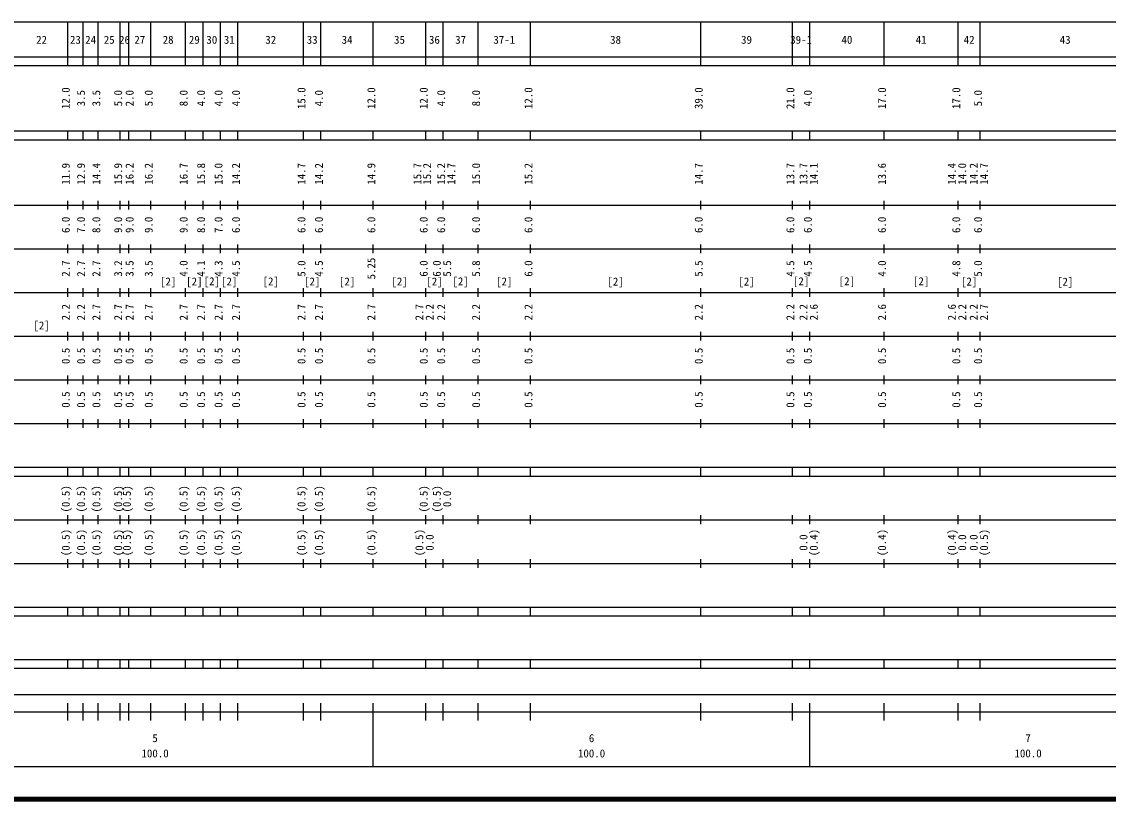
# Model space of a CAD drawing. Units: millimetres on the paper, enlarged 1000 times. Extents: x 40000 to 680000, y 20000 to 380000.
# Drawn here: x 287454 to 536374, y 20000 to 198000 of the extents above; entities that cross this region are included whole.
import ezdxf
from ezdxf.enums import TextEntityAlignment as Align

# ---------------------------------------------------------------- set-up
doc = ezdxf.new("R2010")
doc.units = ezdxf.units.MM
doc.header["$LTSCALE"] = 1000
doc.layers.add('M-TTL', color=2, linetype='Continuous', lineweight=140)
doc.layers.add('M-TTL-BAND', color=7, linetype='Continuous', lineweight=25)
doc.styles.add('ＭＳ ゴシック', font='')
doc.styles.get('ＭＳ ゴシック').set_extended_font_data('MS Gothic')

msp = doc.modelspace()

# ---------------------------------------------------------------- linework, layer by layer
at = {"layer": 'M-TTL'}
msp.add_line((40000, 20000), (680000, 20000), dxfattribs=at)
at = {"layer": 'M-TTL-BAND'}
for p, q in [((68000, 198000), (579000, 198000)), ((298000, 188000), (298000, 198000)), ((301500, 188000), (301500, 198000)), ((305000, 188000), (305000, 198000)), ((310000, 188000), (310000, 198000)), ((312000, 188000), (312000, 198000)), ((317000, 188000), (317000, 198000)), ((325000, 188000), (325000, 198000)), ((329000, 188000), (329000, 198000)), ((333000, 188000), (333000, 198000)), ((337000, 188000), (337000, 198000)), ((352000, 188000), (352000, 198000)), ((356000, 188000), (356000, 198000)), ((368000, 188000), (368000, 198000)), ((380000, 188000), (380000, 198000)), ((384000, 188000), (384000, 198000)), ((392000, 188000), (392000, 198000)), ((404000, 188000), (404000, 198000)), ((443000, 188000), (443000, 198000)), ((464000, 188000), (464000, 198000)), ((468000, 188000), (468000, 198000)), ((485000, 188000), (485000, 198000)), ((502000, 188000), (502000, 198000)), ((507000, 188000), (507000, 198000)), ((40000, 190000), (579000, 190000)), ((40000, 188000), (579000, 188000)), ((40000, 173000), (579000, 173000)), ((298000, 171000), (298000, 173000)), ((301500, 171000), (301500, 173000)), ((305000, 171000), (305000, 173000)), ((310000, 171000), (310000, 173000)), ((312000, 171000), (312000, 173000)), ((317000, 171000), (317000, 173000)), ((325000, 171000), (325000, 173000)), ((329000, 171000), (329000, 173000)), ((333000, 171000), (333000, 173000)), ((337000, 171000), (337000, 173000)), ((352000, 171000), (352000, 173000)), ((356000, 171000), (356000, 173000)), ((368000, 171000), (368000, 173000)), ((380000, 171000), (380000, 173000)), ((384000, 171000), (384000, 173000)), ((392000, 171000), (392000, 173000)), ((404000, 171000), (404000, 173000)), ((443000, 171000), (443000, 173000)), ((464000, 171000), (464000, 173000)), ((468000, 171000), (468000, 173000)), ((485000, 171000), (485000, 173000)), ((502000, 171000), (502000, 173000)), ((507000, 171000), (507000, 173000)), ((40000, 171000), (579000, 171000)), ((298000, 155000), (298000, 157000)), ((301500, 155000), (301500, 157000)), ((305000, 155000), (305000, 157000)), ((310000, 155000), (310000, 157000)), ((312000, 155000), (312000, 157000)), ((317000, 155000), (317000, 157000)), ((325000, 155000), (325000, 157000)), ((329000, 155000), (329000, 157000)), ((333000, 155000), (333000, 157000)), ((337000, 155000), (337000, 157000)), ((352000, 155000), (352000, 157000)), ((356000, 155000), (356000, 157000)), ((368000, 155000), (368000, 157000)), ((380000, 155000), (380000, 157000)), ((384000, 155000), (384000, 157000)), ((392000, 155000), (392000, 157000)), ((404000, 155000), (404000, 157000)), ((443000, 155000), (443000, 157000)), ((464000, 155000), (464000, 157000)), ((468000, 155000), (468000, 157000)), ((485000, 155000), (485000, 157000)), ((502000, 155000), (502000, 157000)), ((507000, 155000), (507000, 157000)), ((40000, 156000), (579000, 156000)), ((298000, 145000), (298000, 147000)), ((301500, 145000), (301500, 147000)), ((305000, 145000), (305000, 147000)), ((310000, 145000), (310000, 147000)), ((312000, 145000), (312000, 147000)), ((317000, 145000), (317000, 147000)), ((325000, 145000), (325000, 147000)), ((329000, 145000), (329000, 147000)), ((333000, 145000), (333000, 147000)), ((337000, 145000), (337000, 147000)), ((352000, 145000), (352000, 147000)), ((356000, 145000), (356000, 147000)), ((368000, 145000), (368000, 147000)), ((380000, 145000), (380000, 147000)), ((384000, 145000), (384000, 147000)), ((392000, 145000), (392000, 147000)), ((404000, 145000), (404000, 147000)), ((443000, 145000), (443000, 147000)), ((464000, 145000), (464000, 147000)), ((468000, 145000), (468000, 147000)), ((485000, 145000), (485000, 147000)), ((502000, 145000), (502000, 147000)), ((507000, 145000), (507000, 147000)), ((46000, 146000), (579000, 146000)), ((298000, 135000), (298000, 137000)), ((301500, 135000), (301500, 137000)), ((305000, 135000), (305000, 137000)), ((310000, 135000), (310000, 137000)), ((312000, 135000), (312000, 137000)), ((317000, 135000), (317000, 137000)), ((325000, 135000), (325000, 137000)), ((329000, 135000), (329000, 137000)), ((333000, 135000), (333000, 137000)), ((337000, 135000), (337000, 137000)), ((352000, 135000), (352000, 137000)), ((356000, 135000), (356000, 137000)), ((368000, 135000), (368000, 137000)), ((380000, 135000), (380000, 137000)), ((384000, 135000), (384000, 137000)), ((392000, 135000), (392000, 137000)), ((404000, 135000), (404000, 137000)), ((443000, 135000), (443000, 137000)), ((464000, 135000), (464000, 137000)), ((468000, 135000), (468000, 137000)), ((485000, 135000), (485000, 137000)), ((502000, 135000), (502000, 137000)), ((507000, 135000), (507000, 137000)), ((52000, 136000), (579000, 136000)), ((298000, 125000), (298000, 127000)), ((301500, 125000), (301500, 127000)), ((305000, 125000), (305000, 127000)), ((310000, 125000), (310000, 127000)), ((312000, 125000), (312000, 127000)), ((317000, 125000), (317000, 127000)), ((325000, 125000), (325000, 127000)), ((329000, 125000), (329000, 127000)), ((333000, 125000), (333000, 127000)), ((337000, 125000), (337000, 127000)), ((352000, 125000), (352000, 127000)), ((356000, 125000), (356000, 127000)), ((368000, 125000), (368000, 127000)), ((380000, 125000), (380000, 127000)), ((384000, 125000), (384000, 127000)), ((392000, 125000), (392000, 127000)), ((404000, 125000), (404000, 127000)), ((443000, 125000), (443000, 127000)), ((464000, 125000), (464000, 127000)), ((468000, 125000), (468000, 127000)), ((485000, 125000), (485000, 127000)), ((502000, 125000), (502000, 127000)), ((507000, 125000), (507000, 127000)), ((46000, 126000), (579000, 126000)), ((298000, 115000), (298000, 117000)), ((301500, 115000), (301500, 117000)), ((305000, 115000), (305000, 117000)), ((310000, 115000), (310000, 117000)), ((312000, 115000), (312000, 117000)), ((317000, 115000), (317000, 117000)), ((325000, 115000), (325000, 117000)), ((329000, 115000), (329000, 117000)), ((333000, 115000), (333000, 117000)), ((337000, 115000), (337000, 117000)), ((352000, 115000), (352000, 117000)), ((356000, 115000), (356000, 117000)), ((368000, 115000), (368000, 117000)), ((380000, 115000), (380000, 117000)), ((384000, 115000), (384000, 117000)), ((392000, 115000), (392000, 117000)), ((404000, 115000), (404000, 117000)), ((443000, 115000), (443000, 117000)), ((464000, 115000), (464000, 117000)), ((468000, 115000), (468000, 117000)), ((485000, 115000), (485000, 117000)), ((502000, 115000), (502000, 117000)), ((507000, 115000), (507000, 117000)), ((52000, 116000), (579000, 116000)), ((46000, 106000), (579000, 106000)), ((298000, 105000), (298000, 107000)), ((301500, 105000), (301500, 107000)), ((305000, 105000), (305000, 107000)), ((310000, 105000), (310000, 107000)), ((312000, 105000), (312000, 107000)), ((317000, 105000), (317000, 107000)), ((325000, 105000), (325000, 107000)), ((329000, 105000), (329000, 107000)), ((333000, 105000), (333000, 107000)), ((337000, 105000), (337000, 107000)), ((352000, 105000), (352000, 107000)), ((356000, 105000), (356000, 107000)), ((368000, 105000), (368000, 107000)), ((380000, 105000), (380000, 107000)), ((384000, 105000), (384000, 107000)), ((392000, 105000), (392000, 107000)), ((404000, 105000), (404000, 107000)), ((443000, 105000), (443000, 107000)), ((464000, 105000), (464000, 107000)), ((468000, 105000), (468000, 107000)), ((485000, 105000), (485000, 107000)), ((502000, 105000), (502000, 107000)), ((507000, 105000), (507000, 107000)), ((40000, 96000), (579000, 96000)), ((298000, 94000), (298000, 96000)), ((301500, 94000), (301500, 96000)), ((305000, 94000), (305000, 96000)), ((310000, 94000), (310000, 96000)), ((312000, 94000), (312000, 96000)), ((317000, 94000), (317000, 96000)), ((325000, 94000), (325000, 96000)), ((329000, 94000), (329000, 96000)), ((333000, 94000), (333000, 96000)), ((337000, 94000), (337000, 96000)), ((352000, 94000), (352000, 96000)), ((356000, 94000), (356000, 96000)), ((368000, 94000), (368000, 96000)), ((380000, 94000), (380000, 96000)), ((384000, 94000), (384000, 96000)), ((392000, 94000), (392000, 96000)), ((404000, 94000), (404000, 96000)), ((443000, 94000), (443000, 96000)), ((464000, 94000), (464000, 96000)), ((468000, 94000), (468000, 96000)), ((485000, 94000), (485000, 96000)), ((502000, 94000), (502000, 96000)), ((507000, 94000), (507000, 96000)), ((40000, 94000), (579000, 94000)), ((298000, 83000), (298000, 85000)), ((301500, 83000), (301500, 85000)), ((305000, 83000), (305000, 85000)), ((310000, 83000), (310000, 85000)), ((312000, 83000), (312000, 85000)), ((317000, 83000), (317000, 85000)), ((325000, 83000), (325000, 85000)), ((329000, 83000), (329000, 85000)), ((333000, 83000), (333000, 85000)), ((337000, 83000), (337000, 85000)), ((352000, 83000), (352000, 85000)), ((356000, 83000), (356000, 85000)), ((368000, 83000), (368000, 85000)), ((380000, 83000), (380000, 85000)), ((384000, 83000), (384000, 85000)), ((392000, 83000), (392000, 85000)), ((404000, 83000), (404000, 85000)), ((443000, 83000), (443000, 85000)), ((464000, 83000), (464000, 85000)), ((468000, 83000), (468000, 85000)), ((485000, 83000), (485000, 85000)), ((502000, 83000), (502000, 85000)), ((507000, 83000), (507000, 85000)), ((49000, 84000), (579000, 84000)), ((298000, 73000), (298000, 75000)), ((301500, 73000), (301500, 75000)), ((305000, 73000), (305000, 75000)), ((310000, 73000), (310000, 75000)), ((312000, 73000), (312000, 75000)), ((317000, 73000), (317000, 75000)), ((325000, 73000), (325000, 75000)), ((329000, 73000), (329000, 75000)), ((333000, 73000), (333000, 75000)), ((337000, 73000), (337000, 75000)), ((352000, 73000), (352000, 75000)), ((356000, 73000), (356000, 75000)), ((368000, 73000), (368000, 75000)), ((380000, 73000), (380000, 75000)), ((384000, 73000), (384000, 75000)), ((392000, 73000), (392000, 75000)), ((404000, 73000), (404000, 75000)), ((443000, 73000), (443000, 75000)), ((464000, 73000), (464000, 75000)), ((468000, 73000), (468000, 75000)), ((485000, 73000), (485000, 75000)), ((502000, 73000), (502000, 75000)), ((507000, 73000), (507000, 75000)), ((40000, 74000), (579000, 74000)), ((40000, 64000), (579000, 64000)), ((298000, 62000), (298000, 64000)), ((301500, 62000), (301500, 64000)), ((305000, 62000), (305000, 64000)), ((310000, 62000), (310000, 64000)), ((312000, 62000), (312000, 64000)), ((317000, 62000), (317000, 64000)), ((325000, 62000), (325000, 64000)), ((329000, 62000), (329000, 64000)), ((333000, 62000), (333000, 64000)), ((337000, 62000), (337000, 64000)), ((352000, 62000), (352000, 64000)), ((356000, 62000), (356000, 64000)), ((368000, 62000), (368000, 64000)), ((380000, 62000), (380000, 64000)), ((384000, 62000), (384000, 64000)), ((392000, 62000), (392000, 64000)), ((404000, 62000), (404000, 64000)), ((443000, 62000), (443000, 64000)), ((464000, 62000), (464000, 64000)), ((468000, 62000), (468000, 64000)), ((485000, 62000), (485000, 64000)), ((502000, 62000), (502000, 64000)), ((507000, 62000), (507000, 64000)), ((40000, 62000), (579000, 62000)), ((40000, 52000), (579000, 52000)), ((40000, 50000), (579000, 50000)), ((298000, 50000), (298000, 52000)), ((301500, 50000), (301500, 52000)), ((305000, 50000), (305000, 52000)), ((310000, 50000), (310000, 52000)), ((312000, 50000), (312000, 52000)), ((317000, 50000), (317000, 52000)), ((325000, 50000), (325000, 52000)), ((329000, 50000), (329000, 52000)), ((333000, 50000), (333000, 52000)), ((337000, 50000), (337000, 52000)), ((352000, 50000), (352000, 52000)), ((356000, 50000), (356000, 52000)), ((368000, 50000), (368000, 52000)), ((380000, 50000), (380000, 52000)), ((384000, 50000), (384000, 52000)), ((392000, 50000), (392000, 52000)), ((404000, 50000), (404000, 52000)), ((443000, 50000), (443000, 52000)), ((464000, 50000), (464000, 52000)), ((468000, 50000), (468000, 52000)), ((485000, 50000), (485000, 52000)), ((502000, 50000), (502000, 52000)), ((507000, 50000), (507000, 52000)), ((71000, 44000), (565000, 44000)), ((40000, 40000), (579000, 40000)), ((298000, 38000), (298000, 42000)), ((301500, 38000), (301500, 42000)), ((305000, 38000), (305000, 42000)), ((310000, 38000), (310000, 42000)), ((312000, 38000), (312000, 42000)), ((317000, 38000), (317000, 42000)), ((325000, 38000), (325000, 42000)), ((329000, 38000), (329000, 42000)), ((333000, 38000), (333000, 42000)), ((337000, 38000), (337000, 42000)), ((352000, 38000), (352000, 42000)), ((356000, 38000), (356000, 42000)), ((368000, 27500), (368000, 42000)), ((380000, 38000), (380000, 42000)), ((384000, 38000), (384000, 42000)), ((392000, 38000), (392000, 42000)), ((404000, 38000), (404000, 42000)), ((443000, 38000), (443000, 42000)), ((464000, 38000), (464000, 42000)), ((468000, 27500), (468000, 42000)), ((485000, 38000), (485000, 42000)), ((502000, 38000), (502000, 42000)), ((507000, 38000), (507000, 42000)), ((68000, 27500), (579000, 27500))]:
    msp.add_line(p, q, dxfattribs=at)

# ---------------------------------------------------------------- texts
at = {"layer": 'M-TTL-BAND', "style": 'ＭＳ ゴシック'}
for s, p in [('22', (292000, 192405)), ('23', (299750, 192405)), ('24', (303250, 192405)), ('25', (307500, 192405)), ('26', (311000, 192405)), ('27', (314500, 192405)), ('28', (321000, 192405)), ('29', (327000, 192405)), ('30', (331000, 192405)), ('31', (335000, 192405)), ('32', (344500, 192405)), ('33', (354000, 192405)), ('34', (362000, 192405)), ('35', (374000, 192405)), ('36', (382000, 192405)), ('37', (388000, 192405)), ('37-1', (398000, 192405)), ('38', (423500, 192405)), ('39', (453500, 192405)), ('39-1', (466000, 192405)), ('40', (476500, 192405)), ('41', (493500, 192405)), ('42', (504500, 192405)), ('43', (526500, 192405)), ('[2]', (321000, 137069)), ('[2]', (327000, 137069)), ('[2]', (331000, 137111)), ('[2]', (335000, 137069)), ('[2]', (344500, 137096)), ('[2]', (354000, 137069)), ('[2]', (362000, 137069)), ('[2]', (374000, 137069)), ('[2]', (382000, 137069)), ('[2]', (388000, 137110)), ('[2]', (398000, 137069)), ('[2]', (423500, 137062)), ('[2]', (453500, 137062)), ('[2]', (466000, 137127)), ('[2]', (476500, 137127)), ('[2]', (493500, 137127)), ('[2]', (504500, 137062)), ('[2]', (526500, 137026)), ('[2]', (292000, 127004)), ('5', (318000, 32523)), ('6', (418000, 32523)), ('7', (518000, 32523)), ('100.0', (318000, 29033)), ('100.0', (418000, 29033)), ('100.0', (518000, 29033))]:
    msp.add_text(s, height=1833, dxfattribs=at).set_placement(p, align=Align.BOTTOM_CENTER)
for s, p in [('12.0', (299000, 180500)), ('3.5', (302500, 180500)), ('3.5', (306000, 180500)), ('5.0', (311000, 180500)), ('2.0', (313624, 180500)), ('5.0', (318000, 180500)), ('8.0', (326000, 180500)), ('4.0', (330000, 180500)), ('4.0', (334000, 180500)), ('4.0', (338000, 180500)), ('15.0', (353000, 180500)), ('4.0', (357000, 180500)), ('12.0', (369000, 180500)), ('12.0', (381000, 180500)), ('4.0', (385000, 180500)), ('8.0', (393000, 180500)), ('12.0', (405000, 180500)), ('39.0', (444000, 180500)), ('21.0', (465000, 180500)), ('4.0', (469000, 180500)), ('17.0', (486000, 180500)), ('17.0', (503000, 180500)), ('5.0', (508000, 180500)), ('11.9', (299000, 163174)), ('12.9', (302500, 163174)), ('14.4', (306000, 163174)), ('15.9', (311000, 163174)), ('16.2', (313624, 163174)), ('16.2', (318000, 163174)), ('16.7', (326000, 163174)), ('15.8', (330000, 163174)), ('15.0', (334000, 163174)), ('14.2', (338000, 163174)), ('14.7', (353000, 163174)), ('14.2', (357000, 163174)), ('14.9', (369000, 163174)), ('15.7', (379556, 163174)), ('15.2', (381780, 163174)), ('15.2', (385007, 163174)), ('14.7', (387314, 163174)), ('15.0', (393000, 163174)), ('15.2', (405000, 163174)), ('14.7', (444000, 163174)), ('13.7', (465000, 163174)), ('13.7', (468000, 163174)), ('14.1', (470370, 163174)), ('13.6', (486000, 163174)), ('14.4', (502000, 163174)), ('14.0', (504370, 163174)), ('14.2', (507000, 163174)), ('14.7', (509370, 163174)), ('6.0', (299000, 151500)), ('7.0', (302500, 151500)), ('8.0', (306000, 151500)), ('9.0', (311000, 151500)), ('9.0', (313624, 151500)), ('9.0', (318000, 151500)), ('9.0', (326000, 151500)), ('8.0', (330000, 151500)), ('7.0', (334000, 151500)), ('6.0', (338000, 151500)), ('6.0', (353000, 151500)), ('6.0', (357000, 151500)), ('6.0', (369000, 151500)), ('6.0', (381000, 151500)), ('6.0', (385000, 151500)), ('6.0', (393000, 151500)), ('6.0', (405000, 151500)), ('6.0', (444000, 151500)), ('6.0', (465000, 151500)), ('6.0', (469000, 151500)), ('6.0', (486000, 151500)), ('6.0', (503000, 151500)), ('6.0', (508000, 151500)), ('2.7', (299000, 141500)), ('2.7', (302500, 141500)), ('2.7', (306000, 141500)), ('3.2', (311000, 141500)), ('3.5', (313624, 141500)), ('3.5', (318000, 141500)), ('4.0', (326000, 141500)), ('4.1', (330000, 141500)), ('4.3', (334000, 141500)), ('4.5', (338000, 141500)), ('5.0', (353000, 141500)), ('4.5', (357000, 141500)), ('5.25', (369000, 141500)), ('6.0', (381000, 141500)), ('6.0', (384000, 141500)), ('5.5', (386370, 141500)), ('5.8', (393000, 141500)), ('6.0', (405000, 141500)), ('5.5', (444000, 141500)), ('4.5', (465000, 141500)), ('4.5', (469000, 141500)), ('4.0', (486000, 141500)), ('4.8', (503000, 141500)), ('5.0', (508000, 141500)), ('2.2', (299000, 131500)), ('2.2', (302500, 131500)), ('2.7', (306000, 131500)), ('2.7', (311000, 131500)), ('2.7', (313624, 131500)), ('2.7', (318000, 131500)), ('2.7', (326000, 131500)), ('2.7', (330000, 131500)), ('2.7', (334000, 131500)), ('2.7', (338000, 131500)), ('2.7', (353000, 131500)), ('2.7', (357000, 131500)), ('2.7', (369000, 131500)), ('2.7', (380000, 131500)), ('2.2', (382370, 131500)), ('2.2', (385000, 131500)), ('2.2', (393000, 131500)), ('2.2', (405000, 131500)), ('2.2', (444000, 131500)), ('2.2', (465000, 131500)), ('2.2', (468000, 131500)), ('2.6', (470370, 131500)), ('2.6', (486000, 131500)), ('2.6', (502000, 131500)), ('2.2', (504370, 131500)), ('2.2', (507000, 131500)), ('2.7', (509370, 131500)), ('0.5', (299000, 121500)), ('0.5', (302500, 121500)), ('0.5', (306000, 121500)), ('0.5', (311000, 121500)), ('0.5', (313624, 121500)), ('0.5', (318000, 121500)), ('0.5', (326000, 121500)), ('0.5', (330000, 121500)), ('0.5', (334000, 121500)), ('0.5', (338000, 121500)), ('0.5', (353000, 121500)), ('0.5', (357000, 121500)), ('0.5', (369000, 121500)), ('0.5', (381000, 121500)), ('0.5', (385000, 121500)), ('0.5', (393000, 121500)), ('0.5', (405000, 121500)), ('0.5', (444000, 121500)), ('0.5', (465000, 121500)), ('0.5', (469000, 121500)), ('0.5', (486000, 121500)), ('0.5', (503000, 121500)), ('0.5', (508000, 121500)), ('0.5', (299000, 111500)), ('0.5', (302500, 111500)), ('0.5', (306000, 111500)), ('0.5', (311000, 111500)), ('0.5', (313624, 111500)), ('0.5', (318000, 111500)), ('0.5', (326000, 111500)), ('0.5', (330000, 111500)), ('0.5', (334000, 111500)), ('0.5', (338000, 111500)), ('0.5', (353000, 111500)), ('0.5', (357000, 111500)), ('0.5', (369000, 111500)), ('0.5', (381000, 111500)), ('0.5', (385000, 111500)), ('0.5', (393000, 111500)), ('0.5', (405000, 111500)), ('0.5', (444000, 111500)), ('0.5', (465000, 111500)), ('0.5', (469000, 111500)), ('0.5', (486000, 111500)), ('0.5', (503000, 111500)), ('0.5', (508000, 111500)), ('(0.5)', (299000, 88764)), ('(0.5)', (302500, 88764)), ('(0.5)', (306000, 88764)), ('(0.5)', (311000, 88764)), ('(0.5)', (313000, 88764)), ('(0.5)', (318000, 88764)), ('(0.5)', (326000, 88764)), ('(0.5)', (330000, 88764)), ('(0.5)', (334000, 88764)), ('(0.5)', (338000, 88764)), ('(0.5)', (353000, 88764)), ('(0.5)', (357000, 88764)), ('(0.5)', (369000, 88764)), ('(0.5)', (381000, 88764)), ('(0.5)', (384000, 88764)), ('0.0', (386370, 88764)), ('(0.5)', (299000, 78764)), ('(0.5)', (302500, 78764)), ('(0.5)', (306000, 78764)), ('(0.5)', (311000, 78764)), ('(0.5)', (313000, 78764)), ('(0.5)', (318000, 78764)), ('(0.5)', (326000, 78764)), ('(0.5)', (330000, 78764)), ('(0.5)', (334000, 78764)), ('(0.5)', (338000, 78764)), ('(0.5)', (353000, 78764)), ('(0.5)', (357000, 78764)), ('(0.5)', (369000, 78764)), ('(0.5)', (380000, 78764)), ('0.0', (382370, 78764)), ('0.0', (468000, 78764)), ('(0.4)', (470370, 78764)), ('(0.4)', (486000, 78764)), ('(0.4)', (502000, 78764)), ('0.0', (504370, 78764)), ('0.0', (507000, 78764)), ('(0.5)', (509370, 78764))]:
    msp.add_text(s, height=1833, rotation=90, dxfattribs=at).set_placement(p, align=Align.BOTTOM_CENTER)

doc.saveas('drawing.dxf')
